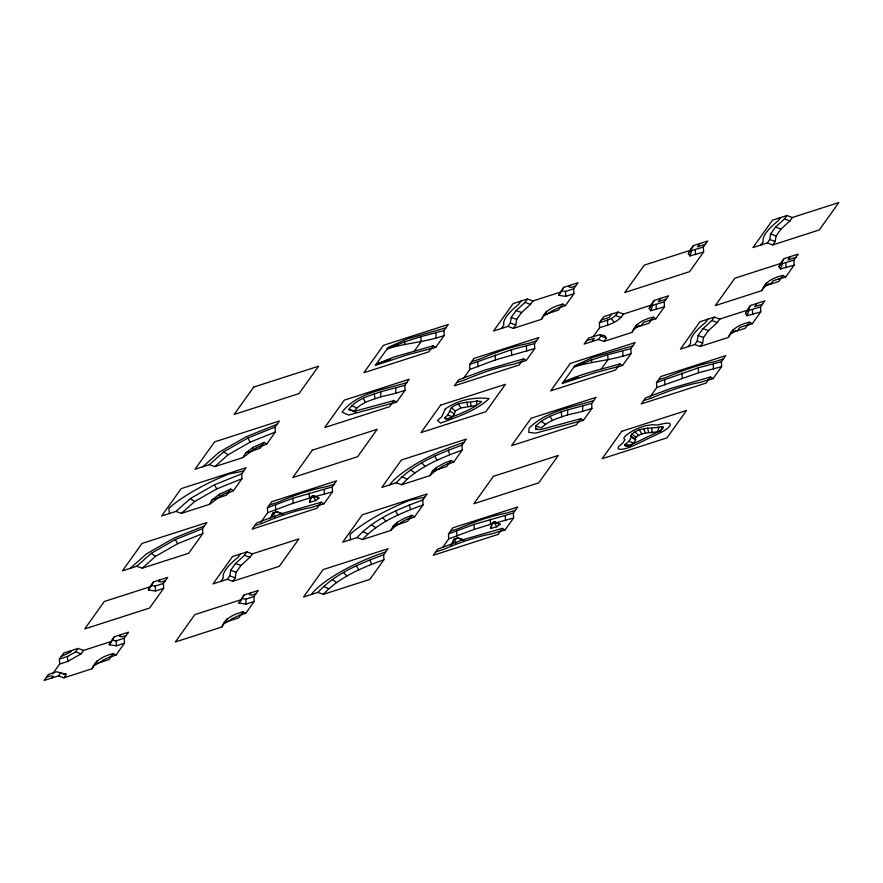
<?xml version="1.0" encoding="UTF-8"?>
<svg xmlns="http://www.w3.org/2000/svg" width="883" height="883" viewBox="0 0 883 883"><rect width="100%" height="100%" fill="white"/><g stroke="black" fill="none" stroke-linecap="round" stroke-linejoin="round"><path stroke-width="1.32" d="M380.915 391.721C369.48 395.65 356.125 399.16 348.807 409.436L354.458 410.992C360.474 402.692 371.401 400.076 380.65 396.831L380.915 391.721L404.811 385.341L409.138 379.282L344.282 400.142L324.701 427.549L389.558 406.688L393.884 400.628L396.544 402.184L405.043 390.297L404.811 385.341M380.65 396.831L395.65 393.31L395.904 388.2M537.835 429.557L535.562 429.072L535.782 426.003L541.411 427.913C548.431 420.849 558.31 418.001 567.515 414.933L567.769 409.822L591.665 403.443L595.992 397.383L531.147 418.244L511.566 445.65L576.422 424.789L580.749 418.73L583.409 420.286L591.908 408.399L591.665 403.443M567.515 414.933L582.515 411.423L582.769 406.301M624.932 445.661L625.043 444.579L628.862 441.257L631.433 437.195L630.451 435.783C638.376 426.125 651.864 429.116 662.581 426.61L663.552 427.438L662.327 429.149L659.093 431.39L633.575 443.63L629.612 445.22L624.932 445.661L629.347 446.412M219.315 496.169L219.624 494.182L230.783 489.105L233.443 490.672L241.942 478.774L241.71 473.818L246.037 467.758L181.181 488.619L161.6 516.025L175.938 511.423L190.331 498.564L214.403 484.8L241.71 473.818M227.339 579.303L229.79 575.882L230.662 570.33L235.551 563.475L244.47 555.33L246.92 551.908L252.383 553.862L298.884 538.906L279.304 566.312L232.814 581.268L227.339 579.303L213.002 583.917L232.582 556.511L246.92 551.908M209.337 464.668L214.801 466.632L242.946 457.571L252.549 450.407L253.024 447.427L264.183 442.361L266.843 443.917L275.341 432.019L275.099 427.063L279.425 421.003L214.58 441.875L195 469.281L209.337 464.668L223.73 451.809L247.803 438.056L275.099 427.063M232.814 581.268L235.253 577.846L236.125 572.283L241.026 565.44L249.933 557.294L252.383 553.862M527.471 298.995L513.133 303.609L493.564 331.015L507.891 326.401L510.341 322.979L511.213 317.416L516.114 310.562L525.021 302.416L527.471 298.995L532.946 300.96L561.091 291.909L558.641 295.33L565.793 296.368L573.906 293.752L573.663 288.796L577.99 282.748L563.663 287.35L558.641 295.33M507.891 326.401L513.365 328.366L515.815 324.944L516.687 319.381L521.577 312.527L530.495 304.381L532.946 300.96M714.336 317.096L699.998 321.71L680.429 349.116L694.755 344.502L697.206 341.081L698.078 335.518L702.967 328.675L711.886 320.529L714.336 317.096L719.8 319.061L747.945 310.01L750.517 305.463L764.855 300.849L760.528 306.909L749.038 310.308L747.084 315.772L760.76 311.865L760.528 306.909M694.755 344.502L700.23 346.467L702.669 343.046L703.552 337.483L708.442 330.639L717.36 322.494L719.8 319.061M767.305 242.946L769.755 239.514L770.627 233.962L775.517 227.108L784.435 218.962L786.874 215.54L792.349 217.505L838.85 202.549L819.269 229.944L772.78 244.911L767.305 242.946L752.967 247.56L772.548 220.154L786.874 215.54M772.78 244.911L775.219 241.478L776.091 235.927L780.991 229.072L789.899 220.927L792.349 217.505M477.118 400.97C468.398 402.902 458.829 401.522 451.356 407.736L447.824 415.076L444.535 417.946L446.125 419.315C458.167 414.226 471.566 410.253 481.588 401.622L477.118 400.97L476.003 405.573L460.97 407.902L455.396 410.992L454.447 413.884L450.816 418.387M630.528 445.738L633.586 443.078L635.639 439.822L634.866 438.696C640.385 431.588 650.054 433.321 657.703 431.621L659.005 426.942M311.379 496.456L309.558 502.361L315.706 500.584L318.951 498.045L313.167 495.595L311.379 496.456L309.558 502.361M492.482 522.626L490.661 528.52L496.809 526.743L500.054 524.204L494.27 521.765L492.482 522.626L490.661 528.52M272.052 516.114L273.112 512.846L276.324 511.544L282.659 513.917L276.324 511.544M453.156 542.283L454.215 539.016L457.438 537.703L463.774 540.076L457.438 537.703M664.215 301.876L664.457 306.831L650.771 310.75L652.725 305.286L651.764 303.862L654.215 300.43L668.541 295.827L664.215 301.876L652.725 305.286M703.365 247.074L703.608 252.03L689.921 255.938L691.875 250.474L690.914 249.05L693.365 245.629L707.691 241.015L703.365 247.074L691.875 250.474M793.916 260.154L794.159 265.11L780.484 269.028L782.426 263.553L781.466 262.13L783.916 258.708L798.243 254.094L793.916 260.154L782.426 263.553M357.041 537.581L362.516 539.546L390.661 530.484L395.893 525.815L397.317 522.294L404.149 518.387L411.886 515.275L414.557 516.831L423.045 504.933L422.814 499.977L427.14 493.917L362.284 514.789L342.714 542.195L357.041 537.581C374.392 518.641 399.171 508.619 422.814 499.977M396.191 482.769L401.666 484.734L429.811 475.683L435.043 471.014L436.467 467.482L443.299 463.575L451.036 460.462L453.707 462.019L462.206 450.131L461.964 445.164L466.29 439.116L401.434 459.977L381.864 487.383L396.191 482.769C413.542 463.84 438.321 453.818 461.964 445.164M660.572 431.357L662.581 426.61M270.187 518.376L273.112 512.846M454.215 539.016L450.783 545.606L452.361 543.387M63.951 677.813L66.402 674.38L56.578 671.786L48.477 674.402L44.15 680.451L58.488 675.848L63.951 677.813L92.097 668.751C95.353 659.678 104.647 655.771 113.333 653.53L115.993 655.098L124.492 643.199L124.249 638.243L128.576 632.184L114.249 636.798L109.227 644.778L116.379 645.804L124.492 643.199M92.097 668.751L97.119 660.782M112.318 640.208L114.249 636.798M163.399 583.431L163.642 588.387L155.529 591.003L148.377 589.965L153.399 581.985L167.726 577.383L163.399 583.431L155.298 586.047L150.949 585.418M148.377 589.965L153.399 581.985M175.938 511.423L181.412 513.376L209.558 504.325L212.13 499.778L219.624 494.182M242.946 457.571L245.518 453.023L253.024 447.427M243.951 595.076L241.379 599.623L194.878 614.579L175.309 641.985L221.799 627.029C225.055 617.957 234.359 614.049 243.035 611.809L245.695 613.365L254.194 601.478L253.962 596.511L258.277 590.462L243.951 595.076L238.929 603.045L246.081 604.082L254.194 601.478M221.799 627.029L226.821 619.049M390.661 530.484L393.233 525.937L397.317 522.294M429.811 475.683L432.383 471.125L436.467 467.482M513.365 328.366L541.511 319.304C544.767 310.242 554.06 306.335 562.736 304.094L565.407 305.65L573.906 293.752M541.511 319.304L546.533 311.335M562.372 289.624L563.663 287.35M603.917 341.445L606.367 338.023L604.789 335.683L599.932 334.635L588.442 338.034L584.116 344.094L598.442 339.48L603.917 341.445L632.062 332.394C635.319 323.211 644.391 319.072 653.299 317.174L655.959 318.73L664.457 306.831M632.062 332.394L637.085 324.414M650.771 310.75L649.193 308.41L651.764 303.862M654.215 300.43L651.643 304.988L623.497 314.039C618.42 322.361 608.321 324.966 599.601 327.703L593.42 336.346M689.921 255.938L688.343 253.598L690.914 249.05M691.433 249.039L693.365 245.629M700.23 346.467L728.376 337.416C731.632 328.233 740.705 324.094 749.601 322.196L752.261 323.752L760.76 311.865M728.376 337.416L733.387 329.436M747.084 315.772L745.506 313.432L750.517 305.463M783.916 258.708L781.345 263.255L734.844 278.222L715.274 305.617L761.764 290.662C765.02 281.478 774.093 277.35 783 275.441L785.66 276.997L794.159 265.11M761.764 290.662L766.786 282.681M780.484 269.028L778.894 266.688L781.466 262.13M52.682 673.795L59.636 664.06L59.404 659.104L63.731 653.056L78.057 648.442L83.532 650.407L111.677 641.345L109.227 644.778M51.998 677.934L53.179 676.279L50.441 675.881L46.523 677.14M71.578 650.528L70.386 652.184L61.357 656.367M58.488 675.848L60.927 672.416M59.404 659.104L67.505 656.499L75.607 651.864L78.057 648.442M59.636 664.06L67.748 661.455L81.081 653.828L83.532 650.407M101.159 662.118L102.34 660.462L111.368 656.279M120.728 634.711L119.547 636.367L122.284 636.764L126.214 635.506M159.878 579.899L158.697 581.566L161.434 581.952L165.364 580.694M113.333 653.53L109.006 659.59L94.669 664.204M202.56 528.63L206.887 522.57L142.031 543.431L122.45 570.837L136.788 566.224L151.181 553.376L175.253 539.612L202.56 528.63L202.792 533.586L188.752 553.233L142.251 568.188L136.788 566.224M230.783 489.105L226.456 495.164L212.13 499.778M264.183 442.361L259.856 448.409L245.518 453.023M163.642 588.387L149.602 608.045L84.757 628.906L104.326 601.5L150.827 586.544M267.406 507.758L271.732 501.71L336.589 480.838L332.262 486.897L292.946 498.244L267.406 507.758L267.648 512.714L260.695 522.449M220.849 581.389L223.3 577.968A77.119 19.437 -24 0 1 237.98 557.416L240.43 553.994M414.138 351.335L421.092 341.611L420.849 336.655L443.961 330.529L448.288 324.469L383.432 345.33L363.862 372.736L428.708 351.875L433.034 345.816L435.705 347.372L444.193 335.485L443.961 330.529M238.929 603.045L241.379 599.623M230.86 620.385L232.041 618.729L241.081 614.546M250.441 592.979L249.249 594.645L251.986 595.043L255.915 593.773M243.035 611.809L238.708 617.868L224.37 622.471M321.335 502.184L317.008 508.244L252.163 529.105L256.489 523.056L282.019 513.531L321.335 502.184L324.006 503.751L332.494 491.853L332.262 486.897M469.657 364.469L473.983 358.421L538.84 337.549L534.513 343.608L511.412 349.734L469.657 364.469L469.899 369.425L463.718 378.079M501.412 328.487L503.862 325.065A77.119 19.437 -24 0 1 518.542 304.503L520.981 301.081M550.573 312.67L551.754 311.015L560.782 306.831M570.142 285.264L568.961 286.92L571.698 287.317L575.617 286.059M383.664 554.789L387.99 548.729L323.134 569.59L303.564 596.996L317.891 592.394C335.242 573.453 360.01 563.431 383.664 554.789L383.895 559.745L369.867 579.391L323.366 594.347L317.891 592.394M411.886 515.275L407.56 521.323L393.233 525.937M451.036 460.462L446.71 466.522L432.383 471.125M523.586 358.895L519.259 364.955L454.414 385.816L458.741 379.767L484.27 370.242L523.586 358.895L526.257 360.463L534.745 348.564L534.513 343.608M562.736 304.094L558.409 310.143L544.083 314.756M448.509 533.928L452.836 527.868L517.692 507.008L513.365 513.056L474.05 524.403L448.509 533.928L448.752 538.884L442.571 547.526M599.601 327.703L599.369 322.748L603.696 316.688L618.023 312.074L623.497 314.039M591.963 341.566L594.336 338.255L586.489 340.772M611.544 314.16L609.171 317.483L601.323 319.999M598.442 339.48L600.893 336.059L599.932 334.635M599.369 322.748C606.135 320.54 614.38 318.995 618.023 312.074M601.003 369.447L607.957 359.712L607.714 354.756L630.826 348.63L635.142 342.571L570.297 363.443L550.716 390.849L615.572 369.977L619.899 363.928L622.559 365.485L631.058 353.586L630.826 348.63M649.193 308.41L651.025 305.838M688.343 253.598L690.793 250.176L644.292 265.132L624.722 292.538L689.568 271.677L703.608 252.03M641.124 325.75L643.486 322.438L651.334 319.911M660.694 298.344L658.332 301.666L666.179 299.138M699.844 243.542L697.482 246.854L705.329 244.326M502.438 528.354L498.111 534.403L433.266 555.275L437.593 549.215L463.122 539.69L502.438 528.354L505.109 529.91L513.597 518.012L513.365 513.056M653.299 317.174L648.972 323.233L634.634 327.836M656.522 382.582L660.848 376.522L725.705 355.661L721.378 361.71L698.265 367.836L656.522 382.582L656.753 387.538L649.811 397.262M688.265 346.589L690.716 343.167A77.119 19.437 -24 0 1 705.396 322.615L707.846 319.182M760.815 245.032L763.265 241.6A77.119 19.437 -24 0 1 777.945 221.048L780.395 217.626M745.506 313.432L747.338 310.871M778.894 266.688L780.738 264.116M737.426 330.772L739.799 327.461L747.647 324.933M757.007 303.377L754.634 306.688L762.482 304.16M770.826 284.028L773.199 280.706L781.036 278.189M790.406 256.622L788.033 259.933L795.881 257.417M710.451 377.008L706.124 383.056L641.268 403.928L645.594 397.869L671.135 388.343L710.451 377.008L713.111 378.564L721.61 366.666L721.378 361.71M749.601 322.196L745.274 328.255L730.947 332.858M783 275.441L778.674 281.5L764.336 286.114M401.666 484.734C417.626 467.306 440.44 458.078 462.206 450.131M362.516 539.546C378.476 522.118 401.29 512.891 423.045 504.933M323.366 594.347C339.326 576.93 362.129 567.703 383.895 559.745M202.847 466.754L219.094 452.251L246.258 436.721L277.063 424.326M214.801 466.632L228.057 454.8L250.209 442.129L275.341 432.019M181.412 513.376L194.657 501.555L216.81 488.884L241.942 478.774M130.298 568.31L146.545 553.818L173.708 538.288L204.514 525.882M142.251 568.188L155.507 556.367L177.66 543.696L202.792 533.586M535.782 426.003C544.392 417.295 556.411 413.531 567.769 409.822M311.081 497.35L314.326 495.959M492.184 523.509L495.44 522.118M252.008 450.937L256.114 447.869L262.218 445.098M209.558 504.325L219.161 497.162L222.726 495.54M218.609 497.692L222.715 494.623L228.829 491.853M438.873 469.039L442.968 465.981L449.083 463.2M399.712 523.851L403.818 520.782L409.933 518.012M634.513 328.962L639.413 325.352M764.214 287.24L769.115 283.62M730.815 333.984L735.727 330.374M543.961 315.882L550.628 312.074M272.218 514.105L277.063 511.875M94.547 665.329L101.214 661.51M435.043 471.014L441.599 467.262M224.249 623.597L232.03 619.149M395.893 525.815L402.449 522.074M453.321 540.264L458.167 538.045M252.549 450.407L256.125 448.785M259.701 447.162L266.843 443.917M226.302 493.917L233.443 490.672M447.504 464.513L453.707 462.019M408.354 519.325L414.557 516.831M420.849 336.655L404.646 341.864L387.218 348.785C405.904 342.99 425.749 342.163 444.193 335.485M469.899 369.425L495.429 359.911L534.745 348.564M607.714 354.756L591.5 359.977L574.071 366.886C592.769 361.092 612.614 360.264 631.058 353.586M267.648 512.714L293.178 503.2L311.887 497.394M656.753 387.538L698.508 372.792L721.61 366.666M448.752 538.884L474.281 529.359L493.001 523.553M390.043 359.58L376.29 364.072L393.719 357.162L433.034 345.816M578.155 377.273L563.155 382.184C581.279 373.686 600.826 369.502 619.899 363.928M445.915 327.792L406.599 339.127L388.189 347.416L375.308 365.441L407.968 354.679L431.081 348.564M561.213 290.783L565.562 291.412L573.663 288.796M429.911 349.238L435.705 347.372M559.612 307.516L565.407 305.65M406.765 382.593C384.447 389.679 357.284 392.438 342.041 412.173L348.708 415.043L391.931 403.365M471.621 361.732L479.723 359.127A77.119 19.437 -24 0 1 528.365 343.476L536.467 340.871M395.65 393.31L405.043 390.297M393.884 400.628L353.664 411.511L348.807 409.436M456.776 382.505L464.888 379.9A77.119 19.437 -24 0 1 513.52 364.249L521.632 361.644M390.86 404.017L396.544 402.184M519.303 362.692L526.257 360.463M650.164 320.595L655.959 318.73M778.718 279.238L785.66 276.997M632.78 345.893L593.464 357.229L575.054 365.518L562.173 383.553L594.833 372.792L617.934 366.666M616.775 367.35L622.559 365.485M746.477 325.617L752.261 323.752M269.37 505.021L277.472 502.416A77.119 19.437 -24 0 1 326.114 486.765L334.216 484.16M593.63 400.705C571.345 407.383 546.279 411.025 529.049 428.167L528.751 432.394L535.573 433.145L578.784 421.478M658.475 379.833L666.588 377.229A77.119 19.437 -24 0 1 715.23 361.577L723.332 358.973M314.392 496.809L332.494 491.853M582.515 411.423L591.908 408.399M580.749 418.73L540.517 429.624L535.562 429.072M254.525 525.793L262.637 523.189A77.119 19.437 -24 0 1 311.269 507.537L319.381 504.933M643.641 400.606L651.742 398.001A77.119 19.437 -24 0 1 700.385 382.35L708.497 379.745M318.211 505.606L324.006 503.751M577.725 422.118L583.409 420.286M707.327 380.43L713.111 378.564M450.473 531.18L458.575 528.575A77.119 19.437 -24 0 1 507.217 512.924L515.319 510.319M111.799 640.219L116.148 640.848L124.249 638.243M241.501 598.497L245.849 599.127L253.962 596.511M495.495 522.968L513.597 518.012M435.628 551.952L443.741 549.347A77.119 19.437 -24 0 1 492.383 533.696L500.484 531.091M110.198 656.952L115.993 655.098M239.911 615.23L245.695 613.365M499.314 531.776L505.109 529.91M243.664 471.081L228.587 474.094A73.686 18.576 -24 0 0 168.885 508.222L169.448 513.509M424.767 497.239L409.69 500.253A73.686 18.576 -24 0 0 349.988 534.392L350.562 539.668M657.703 431.621L659.612 431.445M62.825 673.861L66.402 674.38M626.61 445.904L629.193 446.345M625.043 444.579L629.436 445.507M444.535 417.946L448.862 418.906M353.664 411.511L355.915 412.052M500.054 524.204L494.27 521.765M318.951 498.045L313.167 495.595M784.435 218.962L789.899 220.927M775.517 227.108L780.991 229.072M770.627 233.962L776.091 235.927M769.755 239.514L775.219 241.478M711.886 320.529L717.36 322.494M702.967 328.675L708.442 330.639M698.078 335.518L703.552 337.483M697.206 341.081L702.669 343.046M615.572 315.507L621.047 317.472M525.021 302.416L530.495 304.381M600.893 336.059L606.367 338.023M516.114 310.562L521.577 312.527M511.213 317.416L516.687 319.381M510.341 322.979L515.815 324.944M244.47 555.33L249.933 557.294M235.551 563.475L241.026 565.44M230.662 570.33L236.125 572.283M229.79 575.882L235.253 577.846M75.607 651.864L81.081 653.828M447.824 415.076L452.571 416.864M628.862 441.257L633.586 443.078M401.864 476.688L406.886 479.138M362.714 531.5L367.736 533.95M323.564 586.312L328.575 588.762M351.6 405.54L356.6 408.001M450.175 411.357L454.447 413.884M631.433 437.195L635.639 439.822M630.451 435.783L634.866 438.696M541.124 421.279L545.506 424.293M410.584 469.922L414.911 472.902M371.434 524.734L375.761 527.714M223.73 451.809L228.057 454.8M332.284 579.535L336.611 582.526M190.331 498.564L194.657 501.555M151.181 553.376L155.507 556.367M631.897 433.972L636.014 437.251M451.356 407.736L455.396 410.992M421.776 462.913L425.209 466.456M382.626 517.725L386.059 521.268M343.476 572.537L346.909 576.08M635.109 431.82L638.586 435.529M611.4 318.575L614.182 322.527M748.078 308.884L749.038 310.308M458.321 403.884L460.97 407.902M639.281 429.878L641.919 433.972M494.513 522.846L496.809 526.743M434.657 456.158L437.074 460.242M395.507 510.97L397.924 515.043M356.357 565.771L358.763 569.855M313.399 496.688L315.706 500.584M247.803 438.056L250.209 442.129M214.403 484.8L216.81 488.884M175.253 539.612L177.66 543.696M550.054 416.268L552.35 420.451M363.2 398.167L365.485 402.35M643.63 428.542L645.407 432.902M448.365 450.098L449.69 454.668M409.215 504.91L410.54 509.48M370.065 559.723L371.39 564.281M454.844 539.932L455.805 543.321M273.741 513.774L274.701 517.151M647.636 428.012L648.608 432.482M466.82 401.92L467.769 406.335M561.158 411.953L561.842 416.765M374.304 393.84L374.977 398.652M785.815 262.759L786.047 267.715M752.415 309.514L752.658 314.469M713.265 364.326L713.508 369.282M695.263 249.679L695.495 254.635M698.265 367.836L698.508 372.792M682.051 373.056L682.294 378.012M664.623 379.966L664.866 384.922M656.113 304.492L656.345 309.447M622.714 351.235L622.945 356.191M607.471 320.132L607.703 325.087M591.5 359.977L591.621 362.449M565.562 291.412L565.793 296.368M526.411 346.213L526.643 351.169M511.412 349.734L511.643 354.69M505.264 515.672L505.495 520.628M495.197 354.944L495.429 359.911M490.264 519.182L490.495 524.138M477.769 361.864L478.001 366.82M474.05 524.403L474.281 529.359M456.621 531.312L456.853 536.268M435.849 333.134L436.092 338.09M404.646 341.864L404.756 344.348M324.149 489.502L324.392 494.458M309.149 493.023L309.392 497.979M292.946 498.244L293.178 503.2M275.518 505.153L275.75 510.109M245.849 599.127L246.081 604.082M155.298 586.047L155.529 591.003M116.148 640.848L116.379 645.804M67.505 656.499L67.748 661.455M470.65 402.361L470.838 406.688M651.809 428.487L651.952 432.858M311.401 594.48A64.779 16.324 -24 0 1 385.617 552.052M389.712 484.855A64.779 16.324 -24 0 1 463.917 442.427M445.253 408.961L441.732 416.787L437.515 420.463L440.606 423.123C457.438 416.787 475.782 411.059 489.16 398.575C474.028 396.886 458.001 399.889 445.253 408.961M624.811 439.833L622.835 442.957L618.619 446.632A14.735 3.72 -24 0 0 634.678 445.12L662.416 431.754A16.214 4.084 -24 0 0 663.221 423.719L656.687 425.12L652.791 424.679L647.073 425.44A16.214 4.084 -24 0 0 623.795 438.343L624.811 439.833M253.73 387.063L234.15 414.469L299.006 393.608L318.586 366.202L253.73 387.063M312.339 450.153L292.759 477.56L357.615 456.699L377.184 429.293L312.339 450.153M440.595 405.165L421.014 432.571L485.871 411.71L505.44 384.304L440.595 405.165M493.442 476.312L473.862 503.718L538.718 482.858L558.299 455.451L493.442 476.312M621.698 431.334L602.118 458.73L666.974 437.869L686.544 410.463L621.698 431.334"/></g></svg>
